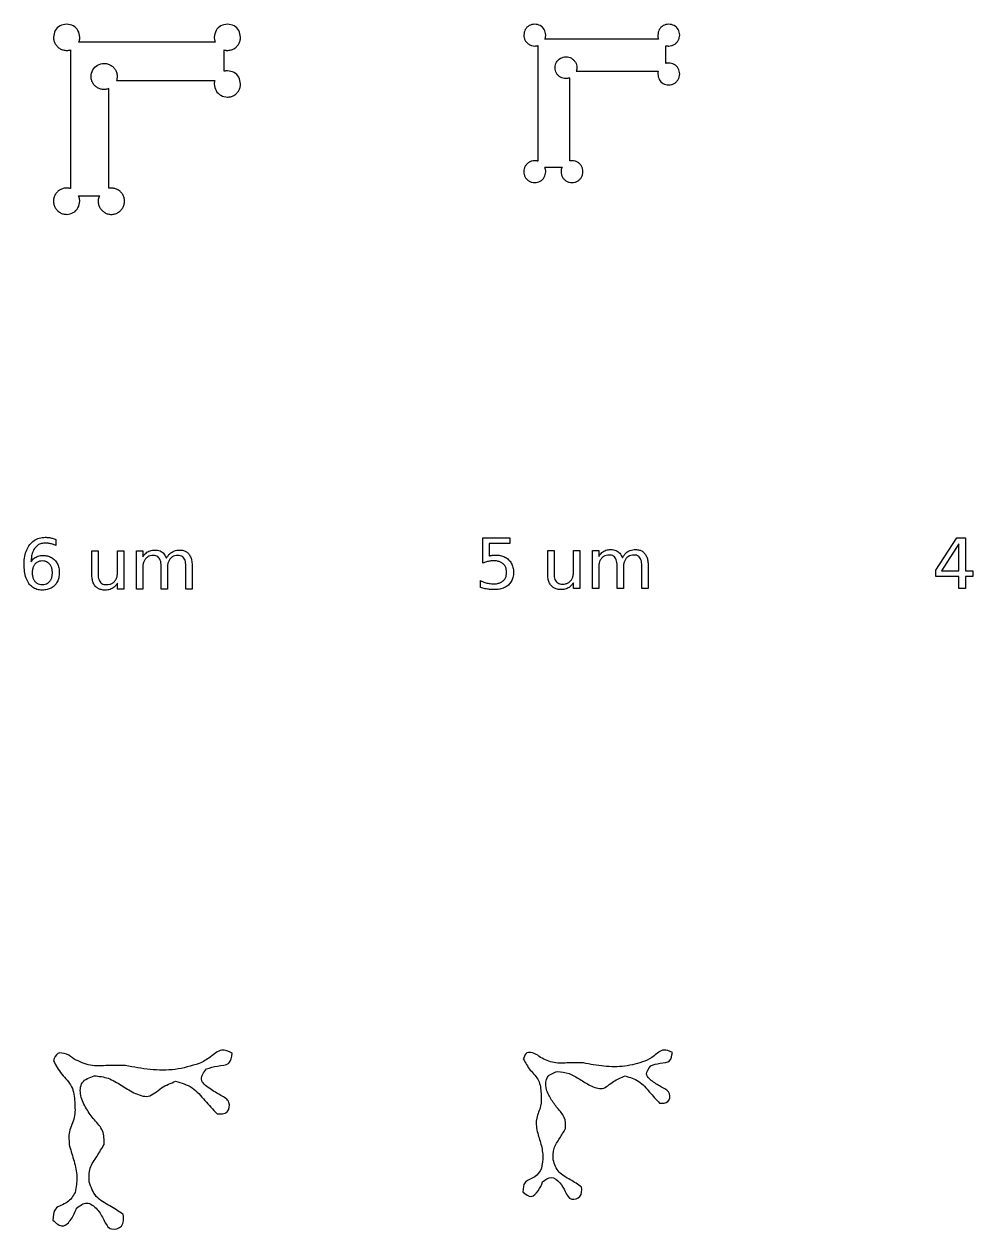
# Model space of a CAD drawing. Extents: x 1 to 50643, y 2 to 54380.
# Drawn here: x 43453 to 44489, y 21745 to 23060 of the extents above; entities that cross this region are included whole.
import ezdxf

# ---------------------------------------------------------------- set-up
doc = ezdxf.new("R2010")
doc.units = 0
doc.layers.add('Layer_1', color=7, linetype='CONTINUOUS')

msp = doc.modelspace()

# ---------------------------------------------------------------- linework, layer by layer
at = {"layer": 'Layer_1', "color": 7}
for points in [[(43499.638771, 23060.238412), (43499.638771, 23060.238979)], [(44010.518819, 23060.238129), (44010.518819, 23060.238979)], [(43661.726954, 23040.69126), (43545.640258, 23040.69126), (43513.019151, 23040.69126)], [(44145.592541, 23043.948835), (44048.853723, 23043.948835), (44021.669183, 23043.948835)], [(43503.707338, 23032.119857), (43503.707338, 22998.758623), (43503.707338, 22880.761405)], [(43671.4359, 23008.804892), (43671.4359, 23032.009306)], [(44013.909339, 23036.806377), (44013.909339, 23009.005302), (44013.909339, 22910.673979)], [(44153.683471, 23017.376579), (44153.683471, 23036.713684)], [(43554.049236, 22998.758056), (43661.275394, 22998.758056)], [(44048.853723, 22910.93505), (44048.853723, 23001.589584)], [(44055.860968, 23009.004452), (44145.216384, 23009.004452)], [(43545.640258, 22881.0752), (43545.640258, 22989.860102)], [(44021.397624, 22904.175553), (44040.300178, 22904.175553)], [(43512.693166, 22872.963293), (43535.376288, 22872.963293)], [(43953.738205, 22499.766634), (43983.240497, 22499.766634), (43983.240497, 22493.441961), (43960.620833, 22493.441961), (43960.620833, 22479.825569)], [(43953.738205, 22471.861345), (43953.738205, 22499.766634)], [(43487.990522, 22498.029368), (43487.990522, 22498.028558)], [(43487.990522, 22498.028558), (43487.990522, 22491.183105)], [(43527.091269, 22460.15557), (43527.091269, 22485.379481), (43533.936694, 22485.379481), (43533.936694, 22460.415825)], [(43555.142668, 22461.755164), (43555.142668, 22485.379481), (43561.988094, 22485.379481), (43561.988094, 22443.711743), (43555.142668, 22443.711743), (43555.142668, 22450.110659)], [(43582.710193, 22467.261277), (43582.710193, 22443.711743), (43575.827565, 22443.711743), (43575.827565, 22485.379481), (43582.710193, 22485.379481), (43582.710193, 22478.906052)], [(44024.685047, 22460.665806), (44024.685047, 22485.889717), (44031.530473, 22485.889717), (44031.530473, 22460.926061)], [(44052.736447, 22462.265401), (44052.736447, 22485.889717), (44059.581872, 22485.889717), (44059.581872, 22444.22198), (44052.736447, 22444.22198), (44052.736447, 22450.620896)], [(44080.303972, 22467.771514), (44080.303972, 22444.22198), (44073.421344, 22444.22198), (44073.421344, 22485.889717), (44080.303972, 22485.889717), (44080.303972, 22479.416288)], [(43608.529342, 22477.380971), (43608.52945, 22477.380701)], [(44106.123121, 22477.891207), (44106.123229, 22477.890937)], [(43527.091323, 22460.15638), (43527.091269, 22460.15557)], [(43609.682697, 22467.261277), (43609.682697, 22443.711743), (43602.800069, 22443.711743), (43602.800069, 22468.637873)], [(43636.6552, 22468.861141), (43636.6552, 22443.711743), (43629.772572, 22443.711743), (43629.772572, 22468.637873)], [(44024.685101, 22460.666616), (44024.685047, 22460.665806)], [(44107.276475, 22467.771514), (44107.276475, 22444.22198), (44100.393847, 22444.22198), (44100.393847, 22469.14811)], [(44134.248979, 22469.371378), (44134.248979, 22444.22198), (44127.366351, 22444.22198), (44127.366351, 22469.14811)], [(43951.394402, 22445.522983), (43951.394402, 22453.075226)]]:
    msp.add_lwpolyline(points, dxfattribs=at)
for points in [[(44471.294205, 22499.766634), (44480.743851, 22499.766634), (44480.743851, 22463.567754), (44488.668172, 22463.567754), (44488.668172, 22457.317593), (44480.743851, 22457.317593), (44480.743851, 22444.22198), (44473.265985, 22444.22198), (44473.265985, 22457.317593), (44448.190911, 22457.317593), (44448.190911, 22464.572056)], [(44473.266093, 22493.218693), (44454.29237, 22463.567754), (44473.266093, 22463.567754)], [(43473.071965, 22474.478754)], [(43485.210705, 21929.166169)], [(43998.028801, 21931.190107)]]:
    msp.add_lwpolyline(points, close=True, dxfattribs=at)
for points, knots in [([(43499.638771, 23060.238979), (43497.123589, 23059.844263), (43492.167824, 23059.066539), (43486.457301, 23053.35658), (43485.679087, 23048.400891), (43485.284123, 23045.885749)], [0, 0, 0, 0, 7.505054, 14.787519, 22.292573, 22.292573, 22.292573, 22.292573]), ([(43513.992001, 23045.885182), (43513.597087, 23048.400164), (43512.81897, 23053.355546), (43507.109135, 23059.065381), (43502.153753, 23059.843498), (43499.638771, 23060.238412)], [0, 0, 0, 0, 7.504585, 14.786618, 22.291203, 22.291203, 22.291203, 22.291203]), ([(43675.107334, 23060.238412), (43672.592351, 23059.843498), (43667.636969, 23059.065381), (43661.927134, 23053.355546), (43661.149017, 23048.400164), (43660.754103, 23045.885182)], [0, 0, 0, 0, 7.504585, 14.786618, 22.291203, 22.291203, 22.291203, 22.291203]), ([(43689.461982, 23045.885182), (43689.067017, 23048.400324), (43688.288803, 23053.356013), (43682.578281, 23059.065972), (43677.622515, 23059.843697), (43675.107334, 23060.238412)], [0, 0, 0, 0, 7.505054, 14.787519, 22.292573, 22.292573, 22.292573, 22.292573]), ([(44010.518819, 23060.238979), (44008.422832, 23059.910044), (44004.293021, 23059.261928), (43999.534254, 23054.503612), (43998.885747, 23050.373863), (43998.556613, 23048.277907)], [0, 0, 0, 0, 6.254223, 12.322955, 18.577178, 18.577178, 18.577178, 18.577178]), ([(44022.479892, 23048.277056), (44022.150798, 23050.372884), (44021.502369, 23054.502388), (44016.744151, 23059.260606), (44012.614647, 23059.909035), (44010.518819, 23060.238129)], [0, 0, 0, 0, 6.253848, 12.322234, 18.576082, 18.576082, 18.576082, 18.576082]), ([(44156.743188, 23060.238129), (44154.64732, 23059.909074), (44150.51774, 23059.260724), (44145.759385, 23054.502481), (44145.110937, 23050.372916), (44144.781832, 23048.277056)], [0, 0, 0, 0, 6.253941, 12.322414, 18.576356, 18.576356, 18.576356, 18.576356]), ([(44168.705112, 23048.277056), (44168.375987, 23050.37298), (44167.7275, 23054.502668), (44162.96887, 23059.26096), (44158.839136, 23059.909154), (44156.743188, 23060.238129)], [0, 0, 0, 0, 6.254129, 12.322774, 18.576904, 18.576904, 18.576904, 18.576904]), ([(43485.284123, 23045.885749), (43485.379799, 23044.629602), (43485.57036, 23042.127703), (43487.076545, 23038.626397), (43489.367926, 23035.618281), (43492.380554, 23033.311703), (43495.879308, 23031.861849), (43498.845538, 23031.469899), (43501.013225, 23031.576769), (43502.377926, 23031.766688), (43503.264032, 23032.002089), (43503.707338, 23032.119857)], [0, 0, 0, 0, 3.757672, 7.484246, 11.241918, 14.99959, 18.726165, 22.483837, 23.858863, 25.232319, 26.607345, 26.607345, 26.607345, 26.607345]), ([(43513.019151, 23040.69126), (43513.212491, 23041.249728), (43513.598807, 23042.36561), (43513.926393, 23044.114548), (43513.970118, 23045.294598), (43513.992001, 23045.885182)], [0, 0, 0, 0, 1.771508, 3.53967, 5.311178, 5.311178, 5.311178, 5.311178]), ([(43660.754103, 23045.885182), (43660.775986, 23045.294598), (43660.819712, 23044.114548), (43661.147297, 23042.36561), (43661.533613, 23041.249728), (43661.726954, 23040.69126)], [0, 0, 0, 0, 1.771508, 3.53967, 5.311178, 5.311178, 5.311178, 5.311178]), ([(43675.107334, 23031.530817), (43676.363554, 23031.626471), (43678.865598, 23031.816986), (43682.365873, 23033.323073), (43685.378091, 23035.614505), (43687.669582, 23038.626678), (43689.175738, 23042.126923), (43689.366303, 23044.628963), (43689.461982, 23045.885182)], [0, 0, 0, 0, 3.757672, 7.484246, 11.241918, 14.99959, 18.726165, 22.483837, 22.483837, 22.483837, 22.483837]), ([(43998.556613, 23048.277907), (43998.636349, 23047.231121), (43998.795162, 23045.146213), (44000.050324, 23042.228474), (44001.959809, 23039.721724), (44004.470326, 23037.799585), (44007.385944, 23036.591376), (44009.8578, 23036.264748), (44011.664213, 23036.353801), (44012.801481, 23036.512067), (44013.539912, 23036.708236), (44013.909339, 23036.806377)], [0, 0, 0, 0, 3.131383, 6.236852, 9.368235, 12.499619, 15.605088, 18.736471, 19.882342, 21.026904, 22.172775, 22.172775, 22.172775, 22.172775]), ([(44021.669183, 23043.948835), (44021.830298, 23044.41422), (44022.152225, 23045.344112), (44022.425213, 23046.801544), (44022.461654, 23047.784909), (44022.479892, 23048.277056)], [0, 0, 0, 0, 1.476241, 2.949693, 4.425934, 4.425934, 4.425934, 4.425934]), ([(44144.781832, 23048.277056), (44144.80007, 23047.784909), (44144.836511, 23046.801544), (44145.109499, 23045.344112), (44145.431426, 23044.41422), (44145.592541, 23043.948835)], [0, 0, 0, 0, 1.476241, 2.949693, 4.425934, 4.425934, 4.425934, 4.425934]), ([(44153.683471, 23036.713684), (44154.018103, 23036.633933), (44154.687056, 23036.474503), (44155.712164, 23036.346029), (44157.442425, 23036.268775), (44159.876046, 23036.590667), (44162.791552, 23037.798814), (44165.302016, 23039.720983), (44167.211444, 23042.227707), (44168.466569, 23045.145411), (44168.625378, 23047.230287), (44168.705112, 23048.277056)], [0, 0, 0, 0, 1.031394, 2.061832, 3.093226, 6.224562, 9.329985, 12.461321, 15.592657, 18.698079, 21.829416, 21.829416, 21.829416, 21.829416]), ([(43671.4359, 23032.009306), (43671.837442, 23031.913986), (43672.640153, 23031.723436), (43673.870038, 23031.563149), (43674.694774, 23031.541598), (43675.107334, 23031.530817)], [0, 0, 0, 0, 1.237607, 2.474067, 3.711674, 3.711674, 3.711674, 3.711674]), ([(43526.228885, 23003.154025), (43526.621143, 23005.667108), (43527.394025, 23010.618735), (43533.063028, 23016.073174), (43539.243569, 23017.746057), (43544.217582, 23017.082957), (43547.69614, 23015.643878), (43550.684063, 23013.352702), (43552.975398, 23010.364465), (43554.41558, 23006.888042), (43554.810724, 23003.900626), (43554.69025, 23001.66514), (43554.465774, 23000.188906), (43554.188145, 22999.235222), (43554.049236, 22998.758056)], [0, 0, 0, 0, 7.454343, 14.687589, 22.141887, 25.874381, 29.575987, 33.308491, 37.041002, 40.742627, 44.475147, 45.964745, 47.452321, 48.941918, 48.941918, 48.941918, 48.941918]), ([(44032.677248, 23012.667665), (44033.004135, 23014.761902), (44033.648215, 23018.888262), (44038.372402, 23023.433638), (44043.522869, 23024.827667), (44047.667908, 23024.275147), (44050.566748, 23023.075931), (44053.056723, 23021.166622), (44054.96621, 23018.676414), (44056.166368, 23015.779375), (44056.495726, 23013.289848), (44056.395231, 23011.426953), (44056.208123, 23010.19679), (44055.976739, 23009.402077), (44055.860968, 23009.004452)], [0, 0, 0, 0, 6.211964, 12.23968, 18.451606, 21.562047, 24.646748, 27.757197, 30.867652, 33.952368, 37.062831, 38.304138, 39.543761, 40.785068, 40.785068, 40.785068, 40.785068]), ([(44048.853723, 23001.589584), (44048.391782, 23001.429052), (44047.468773, 23001.108289), (44046.021896, 23000.847645), (44044.01025, 23000.71939), (44041.445916, 23001.059145), (44038.549994, 23002.259343), (44036.05665, 23004.168837), (44034.160298, 23006.658868), (44032.913895, 23009.557063), (44032.756349, 23011.627929), (44032.677248, 23012.667665)], [0, 0, 0, 0, 1.465291, 2.927816, 4.393105, 7.503358, 10.587874, 13.698134, 16.8084, 19.892932, 23.003206, 23.003206, 23.003206, 23.003206]), ([(44144.781832, 23005.813207), (44145.110952, 23003.704717), (44145.759431, 22999.550272), (44150.515897, 22994.974112), (44155.701407, 22993.570663), (44159.874427, 22994.127376), (44162.792658, 22995.33479), (44165.299188, 22997.257274), (44167.221603, 22999.763476), (44168.428965, 23002.68294), (44168.98605, 23006.849778), (44167.579735, 23012.081845), (44163.015244, 23016.649019), (44158.481249, 23017.868316), (44155.712326, 23017.743747), (44154.68704, 23017.615595), (44154.018098, 23017.456276), (44153.683471, 23017.376579)], [0, 0, 0, 0, 6.254223, 12.322955, 18.577178, 21.708514, 24.813936, 27.945272, 31.076609, 34.182031, 37.313367, 43.56759, 49.636322, 55.890545, 56.921914, 57.952328, 58.983697, 58.983697, 58.983697, 58.983697]), ([(43540.485171, 22988.894905), (43539.237442, 22988.99006), (43536.752309, 22989.179582), (43533.275832, 22990.675902), (43530.284195, 22992.952204), (43528.008485, 22995.944299), (43526.512844, 22999.421086), (43526.3238, 23001.90627), (43526.228885, 23003.154025)], [0, 0, 0, 0, 3.732306, 7.433728, 11.166042, 14.898364, 18.599805, 22.332136, 22.332136, 22.332136, 22.332136]), ([(43661.275394, 22998.758056), (43661.171575, 22998.339851), (43660.96404, 22997.503863), (43660.789336, 22996.220515), (43660.765851, 22995.359472), (43660.754103, 22994.928733)], [0, 0, 0, 0, 1.292135, 2.582967, 3.875103, 3.875103, 3.875103, 3.875103]), ([(43675.107334, 23009.281963), (43674.694791, 23009.271338), (43673.870087, 23009.250097), (43672.640203, 23009.090284), (43671.837458, 23008.900052), (43671.4359, 23008.804892)], [0, 0, 0, 0, 1.237545, 2.473945, 3.71149, 3.71149, 3.71149, 3.71149]), ([(43689.461982, 22994.928733), (43689.067017, 22997.443875), (43688.288803, 23002.399564), (43682.578281, 23008.109523), (43677.622515, 23008.887248), (43675.107334, 23009.281963)], [0, 0, 0, 0, 7.505054, 14.787519, 22.292573, 22.292573, 22.292573, 22.292573]), ([(44145.216384, 23009.004452), (44145.129848, 23008.655934), (44144.956864, 23007.959249), (44144.81123, 23006.889745), (44144.791635, 23006.172174), (44144.781832, 23005.813207)], [0, 0, 0, 0, 1.076833, 2.15258, 3.229413, 3.229413, 3.229413, 3.229413]), ([(43545.640258, 22989.860102), (43545.085943, 22989.668314), (43543.978358, 22989.285099), (43542.242524, 22988.960095), (43541.071324, 22988.916649), (43540.485171, 22988.894905)], [0, 0, 0, 0, 1.758225, 3.513132, 5.271355, 5.271355, 5.271355, 5.271355]), ([(43660.754103, 22994.928733), (43661.148858, 22992.413591), (43661.926662, 22987.457902), (43667.636596, 22981.747517), (43672.592223, 22980.969323), (43675.107334, 22980.574368)], [0, 0, 0, 0, 7.50496, 14.787338, 22.292299, 22.292299, 22.292299, 22.292299]), ([(43675.107334, 22980.574368), (43676.363554, 22980.670022), (43678.865598, 22980.860537), (43682.365873, 22982.366625), (43685.378091, 22984.658056), (43687.669582, 22987.670229), (43689.175738, 22991.170474), (43689.366303, 22993.672514), (43689.461982, 22994.928733)], [0, 0, 0, 0, 3.757672, 7.484246, 11.241918, 14.99959, 18.726165, 22.483837, 22.483837, 22.483837, 22.483837]), ([(44013.909339, 22910.673979), (44013.539916, 22910.772153), (44012.801491, 22910.968387), (44011.664227, 22911.126743), (44009.857775, 22911.215971), (44007.386097, 22910.889228), (44004.469543, 22909.681023), (44001.962373, 22907.758826), (44000.040355, 22905.25202), (43998.831762, 22902.334219), (43998.418483, 22899.202462), (43998.831696, 22896.070682), (44000.04022, 22893.152793), (44001.962358, 22890.645971), (44004.469078, 22888.72351), (44007.387427, 22887.516024), (44011.560594, 22886.959379), (44016.746176, 22888.362997), (44021.50256, 22892.939403), (44022.150862, 22897.093941), (44022.479892, 22899.202478)], [0, 0, 0, 0, 1.145885, 2.290461, 3.436345, 6.567771, 9.673281, 12.804707, 15.936133, 19.041643, 22.173069, 25.304547, 28.410108, 31.541585, 34.673063, 37.778624, 40.910102, 47.164419, 53.233237, 59.487553, 59.487553, 59.487553, 59.487553]), ([(44040.300178, 22904.175553), (44040.084439, 22903.647055), (44039.653507, 22902.591395), (44039.301269, 22900.91073), (44039.140186, 22898.729705), (44039.492243, 22896.069845), (44040.700288, 22893.153035), (44042.62252, 22890.645847), (44045.129342, 22888.723761), (44048.04719, 22887.515145), (44051.178982, 22887.101837), (44054.310778, 22887.51515), (44057.228616, 22888.723745), (44059.735473, 22890.645909), (44061.657575, 22893.152806), (44062.866108, 22896.070691), (44063.27932, 22899.202412), (44062.866035, 22902.33441), (44061.657465, 22905.25131), (44059.735359, 22907.761503), (44057.228523, 22909.671067), (44054.310725, 22910.92617), (44052.225785, 22911.084941), (44051.178983, 22911.164657)], [0, 0, 0, 0, 1.709625, 3.414928, 5.124553, 8.256031, 11.361592, 14.493069, 17.624547, 20.730108, 23.861586, 26.993063, 30.098624, 33.230102, 36.36158, 39.467141, 42.598619, 45.730044, 48.835555, 51.96698, 55.098406, 58.203917, 61.335342, 61.335342, 61.335342, 61.335342]), ([(44051.178983, 22911.164657), (44050.918943, 22911.159413), (44050.399002, 22911.148928), (44049.621716, 22911.072175), (44049.109766, 22910.980767), (44048.853723, 22910.93505)], [0, 0, 0, 0, 0.7801, 1.559785, 2.339885, 2.339885, 2.339885, 2.339885]), ([(44022.479892, 22899.202478), (44022.455515, 22899.772436), (44022.406823, 22900.910912), (44022.041135, 22902.591263), (44021.612309, 22903.647011), (44021.397624, 22904.175553)], [0, 0, 0, 0, 1.709542, 3.414764, 5.124307, 5.124307, 5.124307, 5.124307]), ([(43503.707338, 22880.761405), (43503.264036, 22880.879205), (43502.377937, 22881.11467), (43501.013239, 22881.304679), (43498.845524, 22881.411724), (43495.879542, 22881.019668), (43492.379706, 22879.56985), (43489.371116, 22877.263261), (43487.064688, 22874.255153), (43485.614356, 22870.753825), (43485.118352, 22866.99583), (43485.61423, 22863.237414), (43487.064468, 22859.737057), (43489.370992, 22856.724748), (43492.37922, 22854.43321), (43495.880623, 22852.927048), (43498.382589, 22852.736523), (43499.638771, 22852.640865)], [0, 0, 0, 0, 1.37504, 2.74851, 4.123549, 7.881221, 11.607796, 15.365468, 19.12314, 22.849714, 26.607386, 30.365153, 34.091819, 37.849586, 41.607352, 45.334019, 49.091785, 49.091785, 49.091785, 49.091785]), ([(43535.376288, 22872.963293), (43535.117422, 22872.329114), (43534.600343, 22871.062357), (43534.177694, 22869.045626), (43533.98442, 22866.428461), (43534.406874, 22863.236691), (43535.856497, 22859.736564), (43538.163123, 22856.727969), (43541.171244, 22854.42147), (43544.672592, 22852.971113), (43548.430697, 22852.47507), (43552.188832, 22852.971052), (43555.690235, 22854.421351), (43558.698463, 22856.727938), (43561.004987, 22859.736206), (43562.455224, 22863.237659), (43562.951105, 22866.995707), (43562.455092, 22870.754071), (43561.004789, 22874.254296), (43558.698254, 22877.266474), (43555.690065, 22879.557904), (43552.188737, 22881.063992), (43549.686833, 22881.254507), (43548.430684, 22881.350161)], [0, 0, 0, 0, 2.051477, 4.09777, 6.149247, 9.906966, 13.633586, 17.391306, 21.149025, 24.875645, 28.633365, 32.391131, 36.117797, 39.875564, 43.63333, 47.359997, 51.117763, 54.875435, 58.60201, 62.359682, 66.117354, 69.843928, 73.6016, 73.6016, 73.6016, 73.6016]), ([(43548.430684, 22881.350161), (43548.118629, 22881.343933), (43547.494684, 22881.33148), (43546.561903, 22881.239566), (43545.947527, 22881.129998), (43545.640258, 22881.0752)], [0, 0, 0, 0, 0.936139, 1.871781, 2.807919, 2.807919, 2.807919, 2.807919]), ([(43499.638771, 22852.640865), (43502.153945, 22853.035839), (43507.109695, 22853.814073), (43512.819679, 22859.524733), (43513.597325, 22864.480575), (43513.992001, 22866.995796)], [0, 0, 0, 0, 7.505148, 14.787699, 22.292847, 22.292847, 22.292847, 22.292847]), ([(43513.992001, 22866.995796), (43513.96273, 22867.679726), (43513.904261, 22869.045857), (43513.465398, 22871.062213), (43512.950794, 22872.329066), (43512.693166, 22872.963293)], [0, 0, 0, 0, 2.051395, 4.097606, 6.149, 6.149, 6.149, 6.149]), ([(43459.492721, 22492.412295), (43460.95071, 22493.980678), (43463.822149, 22497.069532), (43469.792474, 22499.746456), (43474.702264, 22500.337828), (43478.166942, 22500.218665), (43480.069658, 22500.038014), (43481.329613, 22499.815277), (43481.963575, 22499.703205)], [0, 0, 0, 0, 6.369285, 12.544004, 19.14553, 21.035658, 22.942156, 24.872923, 24.872923, 24.872923, 24.872923]), ([(43481.963575, 22499.703205), (43482.618327, 22499.56537), (43483.9533, 22499.284338), (43485.964717, 22498.721748), (43487.306479, 22498.26316), (43487.990522, 22498.029368)], [0, 0, 0, 0, 2.006946, 4.091967, 6.260437, 6.260437, 6.260437, 6.260437]), ([(43458.33942, 22450.00024), (43457.300283, 22451.852911), (43455.057544, 22455.851478), (43453.571124, 22463.235129), (43453.047689, 22471.287828), (43453.638279, 22479.33715), (43455.598266, 22486.617765), (43458.227908, 22490.530389), (43459.492721, 22492.412295)], [0, 0, 0, 0, 6.339032, 13.681351, 22.314596, 30.528827, 37.82682, 44.59001, 44.59001, 44.59001, 44.59001]), ([(43465.184846, 22488.914246), (43464.375984, 22487.63858), (43462.621215, 22484.871113), (43461.245175, 22479.630095), (43460.904923, 22475.807617), (43460.720453, 22473.735246)], [0, 0, 0, 0, 4.509869, 9.783839, 16.028958, 16.028958, 16.028958, 16.028958]), ([(43482.261194, 22493.229506), (43481.627958, 22493.371267), (43480.372476, 22493.652328), (43478.466896, 22493.881825), (43475.664796, 22494.003855), (43472.107788, 22493.624155), (43468.034817, 22491.949562), (43466.131942, 22489.922936), (43465.184846, 22488.914246)], [0, 0, 0, 0, 1.945737, 3.857705, 5.748447, 10.354256, 14.501906, 18.611879, 18.611879, 18.611879, 18.611879]), ([(43487.990522, 22491.183105), (43487.36301, 22491.465715), (43486.119008, 22492.025972), (43484.204037, 22492.712079), (43482.905919, 22493.0578), (43482.261194, 22493.229506)], [0, 0, 0, 0, 2.064195, 4.092137, 6.093177, 6.093177, 6.093177, 6.093177]), ([(43582.710193, 22478.906052), (43583.239749, 22479.7032), (43584.260333, 22481.239499), (43586.166519, 22483.154208), (43588.286417, 22484.635757), (43590.664696, 22485.663447), (43593.297857, 22486.262104), (43596.108308, 22486.454682), (43598.920443, 22486.228739), (43601.574157, 22485.485008), (43603.068689, 22484.541965), (43603.804506, 22484.077668)], [0, 0, 0, 0, 2.865467, 5.522456, 8.050769, 10.581136, 13.243204, 16.115017, 18.999335, 21.678935, 24.27766, 24.27766, 24.27766, 24.27766]), ([(43608.52945, 22477.380701), (43609.106804, 22478.337621), (43610.211283, 22480.168208), (43612.288953, 22482.476757), (43614.599918, 22484.263668), (43617.187869, 22485.508552), (43620.043667, 22486.236867), (43623.392075, 22486.490338), (43627.005557, 22486.097578), (43630.600111, 22484.554451), (43632.27915, 22482.725099), (43633.120894, 22481.807999)], [0, 0, 0, 0, 3.346831, 6.402488, 9.257338, 12.058267, 14.954848, 18.048226, 22.090022, 25.769364, 29.468256, 29.468256, 29.468256, 29.468256]), ([(44080.303972, 22479.416288), (44080.833528, 22480.213436), (44081.854112, 22481.749735), (44083.760298, 22483.664445), (44085.880196, 22485.145993), (44088.258475, 22486.173683), (44090.891636, 22486.77234), (44093.702087, 22486.964919), (44096.514222, 22486.738975), (44099.167936, 22485.995244), (44100.662468, 22485.052201), (44101.398284, 22484.587904)], [0, 0, 0, 0, 2.865467, 5.522456, 8.050769, 10.581136, 13.243204, 16.115017, 18.999335, 21.678935, 24.27766, 24.27766, 24.27766, 24.27766]), ([(44106.123229, 22477.890937), (44106.700583, 22478.847857), (44107.805062, 22480.678445), (44109.882732, 22482.986993), (44112.193697, 22484.773904), (44114.781648, 22486.018789), (44117.637446, 22486.747103), (44120.985853, 22487.000574), (44124.599336, 22486.607814), (44128.19389, 22485.064688), (44129.872929, 22483.235335), (44130.714672, 22482.318236)], [0, 0, 0, 0, 3.346831, 6.402488, 9.257338, 12.058267, 14.954848, 18.048226, 22.090022, 25.769364, 29.468256, 29.468256, 29.468256, 29.468256]), ([(43486.725614, 22475.33592), (43487.70916, 22474.122509), (43489.72437, 22471.636323), (43491.287578, 22466.791463), (43491.763513, 22461.567271), (43491.285731, 22456.318858), (43489.579368, 22451.557313), (43486.704282, 22447.656935), (43482.885457, 22444.707285), (43478.20192, 22442.958781), (43472.833997, 22442.431726), (43467.239012, 22443.096354), (43461.930161, 22445.628252), (43459.548027, 22448.528673), (43458.33942, 22450.00024)], [0, 0, 0, 0, 4.651626, 9.530817, 14.976987, 20.334942, 25.211901, 29.957654, 34.677825, 39.486605, 44.751324, 50.727116, 56.217605, 61.872219, 61.872219, 61.872219, 61.872219]), ([(43460.720453, 22473.735246), (43461.227943, 22474.416157), (43462.227638, 22475.757472), (43464.09336, 22477.442705), (43465.516087, 22478.270138), (43466.226539, 22478.683324)], [0, 0, 0, 0, 2.544197, 5.011775, 7.473038, 7.473038, 7.473038, 7.473038]), ([(43473.071965, 22474.478754), (43472.014994, 22474.411704), (43469.984105, 22474.282873), (43467.134006, 22473.088994), (43465.736699, 22471.710347), (43465.036037, 22471.019041)], [0, 0, 0, 0, 3.165049, 6.081397, 9.014571, 9.014571, 9.014571, 9.014571]), ([(43466.226539, 22478.683324), (43466.976976, 22479.03459), (43468.483727, 22479.739873), (43470.959947, 22480.309886), (43474.395574, 22480.541348), (43478.575143, 22480.099788), (43483.235015, 22478.44363), (43485.572568, 22476.362487), (43486.725614, 22475.33592)], [0, 0, 0, 0, 2.480166, 4.979758, 7.566505, 12.785138, 17.503993, 22.097521, 22.097521, 22.097521, 22.097521]), ([(43481.070691, 22471.019041), (43480.377271, 22471.710483), (43478.993433, 22473.090372), (43476.153281, 22474.283752), (43474.127566, 22474.41195), (43473.071965, 22474.478754)], [0, 0, 0, 0, 2.917593, 5.822555, 8.983501, 8.983501, 8.983501, 8.983501]), ([(43585.798071, 22476.859922), (43585.175413, 22476.008684), (43583.887586, 22474.248093), (43582.883158, 22470.899705), (43582.770047, 22468.520338), (43582.710193, 22467.261277)], [0, 0, 0, 0, 3.146235, 6.507269, 10.284576, 10.284576, 10.284576, 10.284576]), ([(43600.679426, 22477.529456), (43600.158512, 22478.113454), (43599.101851, 22479.298079), (43596.740051, 22480.258758), (43593.942859, 22480.537254), (43590.930659, 22480.198286), (43587.976078, 22479.005355), (43586.5252, 22477.576176), (43585.798071, 22476.859922)], [0, 0, 0, 0, 2.321249, 4.708593, 7.42296, 10.704416, 13.726629, 16.762952, 16.762952, 16.762952, 16.762952]), ([(43602.800069, 22468.637873), (43602.759069, 22469.860723), (43602.684066, 22472.097692), (43602.06075, 22475.174132), (43601.111758, 22476.792278), (43600.679426, 22477.529456)], [0, 0, 0, 0, 3.674136, 6.721127, 9.270793, 9.270793, 9.270793, 9.270793]), ([(43603.804506, 22484.077668), (43604.481691, 22483.515927), (43605.862177, 22482.370782), (43607.457688, 22480.056873), (43608.163024, 22478.295661), (43608.529342, 22477.380971)], [0, 0, 0, 0, 2.630463, 5.362369, 8.314268, 8.314268, 8.314268, 8.314268]), ([(43629.772572, 22468.637873), (43629.736339, 22469.85862), (43629.669922, 22472.096317), (43628.98849, 22475.133084), (43627.816728, 22477.541038), (43626.057836, 22479.272754), (43623.761039, 22480.264649), (43620.96093, 22480.533284), (43617.937274, 22480.209378), (43614.994204, 22479.003393), (43612.628459, 22476.963924), (43610.892427, 22474.249971), (43609.845181, 22470.925781), (43609.738957, 22468.530115), (43609.682697, 22467.261277)], [0, 0, 0, 0, 3.657612, 6.704603, 9.268965, 11.584273, 13.948965, 16.622292, 19.944293, 22.984484, 26.013613, 29.163319, 32.536177, 36.334097, 36.334097, 36.334097, 36.334097]), ([(43633.120894, 22481.807999), (43633.837552, 22480.6852), (43635.360822, 22478.298671), (43636.45993, 22473.80857), (43636.586969, 22470.589865), (43636.6552, 22468.861141)], [0, 0, 0, 0, 3.974643, 8.448175, 13.638508, 13.638508, 13.638508, 13.638508]), ([(43951.394402, 22453.075226), (43952.140492, 22452.691197), (43953.621399, 22451.928943), (43955.941225, 22451.029023), (43958.311381, 22450.322364), (43960.754345, 22449.824512), (43963.280918, 22449.530994), (43966.331916, 22449.406216), (43969.744078, 22449.667449), (43973.26524, 22450.793708), (43976.142429, 22452.708214), (43978.304108, 22455.296138), (43979.58489, 22458.507358), (43979.939507, 22462.040466), (43979.584888, 22465.573528), (43978.304088, 22468.784705), (43976.14243, 22471.372385), (43973.265203, 22473.287669), (43969.744234, 22474.410706), (43966.532046, 22474.66782), (43963.852617, 22474.563155), (43961.836293, 22474.347057), (43960.507509, 22474.079857), (43959.839556, 22473.945542)], [0, 0, 0, 0, 2.515932, 4.993842, 7.451539, 9.928283, 12.463268, 15.073526, 19.084373, 22.664773, 26.040019, 29.316739, 32.626046, 36.25072, 39.875245, 43.184468, 46.461165, 49.836412, 53.416811, 57.427659, 59.438018, 61.459358, 63.502485, 63.502485, 63.502485, 63.502485]), ([(43959.839556, 22473.945542), (43959.169982, 22473.778655), (43957.805059, 22473.438458), (43955.766738, 22472.736519), (43954.423524, 22472.157013), (43953.738205, 22471.861345)], [0, 0, 0, 0, 2.069507, 4.218676, 6.457431, 6.457431, 6.457431, 6.457431]), ([(43960.620833, 22479.825569), (43960.983343, 22479.942769), (43961.702676, 22480.175332), (43962.796163, 22480.449439), (43963.530092, 22480.579147), (43963.894723, 22480.643589)], [0, 0, 0, 0, 1.142777, 2.267623, 3.378248, 3.378248, 3.378248, 3.378248]), ([(43963.894723, 22480.643589), (43964.257854, 22480.703075), (43964.981525, 22480.821623), (43966.075494, 22480.918936), (43968.736771, 22480.987884), (43972.783114, 22480.624893), (43977.882185, 22478.934145), (43982.040659, 22476.038521), (43985.155692, 22472.144452), (43986.997415, 22467.333325), (43987.513284, 22461.992646), (43986.980947, 22456.654365), (43985.152208, 22451.70711), (43982.875591, 22449.284946), (43981.752348, 22448.089892)], [0, 0, 0, 0, 1.103656, 2.199433, 3.29127, 9.089658, 14.286084, 19.22862, 24.080149, 29.024392, 34.460739, 40.030452, 45.039162, 49.917021, 49.917021, 49.917021, 49.917021]), ([(44083.39185, 22477.370158), (44082.769191, 22476.51892), (44081.481364, 22474.758329), (44080.476936, 22471.409941), (44080.363826, 22469.030574), (44080.303972, 22467.771514)], [0, 0, 0, 0, 3.146235, 6.507269, 10.284576, 10.284576, 10.284576, 10.284576]), ([(44098.273204, 22478.039693), (44097.75229, 22478.62369), (44096.69563, 22479.808315), (44094.333829, 22480.768994), (44091.536637, 22481.04749), (44088.524437, 22480.708522), (44085.569856, 22479.515592), (44084.118978, 22478.086412), (44083.39185, 22477.370158)], [0, 0, 0, 0, 2.321249, 4.708593, 7.42296, 10.704416, 13.726629, 16.762952, 16.762952, 16.762952, 16.762952]), ([(44100.393847, 22469.14811), (44100.352847, 22470.370959), (44100.277845, 22472.607929), (44099.654529, 22475.684369), (44098.705536, 22477.302515), (44098.273204, 22478.039693)], [0, 0, 0, 0, 3.674136, 6.721127, 9.270793, 9.270793, 9.270793, 9.270793]), ([(44101.398284, 22484.587904), (44102.07547, 22484.026163), (44103.455956, 22482.881018), (44105.051467, 22480.567109), (44105.756803, 22478.805897), (44106.123121, 22477.891207)], [0, 0, 0, 0, 2.630463, 5.362369, 8.314268, 8.314268, 8.314268, 8.314268]), ([(44127.366351, 22469.14811), (44127.330118, 22470.368857), (44127.2637, 22472.606553), (44126.582269, 22475.64332), (44125.410507, 22478.051275), (44123.651615, 22479.782991), (44121.354818, 22480.774885), (44118.554709, 22481.043521), (44115.531053, 22480.719614), (44112.587983, 22479.513629), (44110.222237, 22477.474161), (44108.486206, 22474.760208), (44107.438959, 22471.436017), (44107.332736, 22469.040351), (44107.276475, 22467.771514)], [0, 0, 0, 0, 3.657612, 6.704603, 9.268965, 11.584273, 13.948965, 16.622292, 19.944293, 22.984484, 26.013613, 29.163319, 32.536177, 36.334097, 36.334097, 36.334097, 36.334097]), ([(44130.714672, 22482.318236), (44131.431331, 22481.195437), (44132.954601, 22478.808908), (44134.053708, 22474.318806), (44134.180748, 22471.100101), (44134.248979, 22469.371378)], [0, 0, 0, 0, 3.974643, 8.448175, 13.638508, 13.638508, 13.638508, 13.638508]), ([(43465.036037, 22471.019041), (43464.440974, 22470.181084), (43463.202816, 22468.437533), (43462.284274, 22465.132825), (43461.997437, 22461.537708), (43462.284981, 22457.942102), (43463.206625, 22454.640249), (43464.441266, 22452.888952), (43465.036037, 22452.045291)], [0, 0, 0, 0, 3.063309, 6.37388, 10.120854, 13.851452, 17.162023, 20.239254, 20.239254, 20.239254, 20.239254]), ([(43481.070691, 22452.045291), (43481.672831, 22452.888372), (43482.921177, 22454.636234), (43483.856604, 22457.940487), (43484.147684, 22461.537708), (43483.857331, 22465.134439), (43482.925005, 22468.44159), (43481.673127, 22470.18167), (43481.070691, 22471.019041)], [0, 0, 0, 0, 3.088247, 6.402509, 10.133471, 13.880807, 17.195069, 20.269445, 20.269445, 20.269445, 20.269445]), ([(43549.338936, 22444.455791), (43548.582711, 22444.088399), (43547.040624, 22443.339217), (43544.44294, 22442.758929), (43541.168084, 22442.537224), (43537.432172, 22442.898707), (43533.601789, 22444.401804), (43530.595603, 22447.019984), (43528.50485, 22450.622791), (43527.277515, 22455.114381), (43527.156514, 22458.391042), (43527.091323, 22460.15638)], [0, 0, 0, 0, 2.515219, 5.129008, 7.918347, 12.348616, 16.275096, 20.064312, 24.07324, 28.599235, 33.885937, 33.885937, 33.885937, 33.885937]), ([(43533.936694, 22460.415825), (43533.981052, 22459.208634), (43534.062869, 22456.982023), (43534.761833, 22453.897881), (43535.774337, 22452.275679), (43536.243349, 22451.524242)], [0, 0, 0, 0, 3.625967, 6.687936, 9.3303, 9.3303, 9.3303, 9.3303]), ([(43551.905981, 22452.119534), (43552.55808, 22452.969742), (43553.90162, 22454.721452), (43554.961805, 22458.092483), (43555.080125, 22460.488592), (43555.142668, 22461.755164)], [0, 0, 0, 0, 3.19546, 6.5837, 10.383001, 10.383001, 10.383001, 10.383001]), ([(44046.932714, 22444.966027), (44046.176489, 22444.598635), (44044.634403, 22443.849454), (44042.036719, 22443.269165), (44038.761862, 22443.04746), (44035.02595, 22443.408943), (44031.195568, 22444.912041), (44028.189382, 22447.53022), (44026.098629, 22451.133028), (44024.871294, 22455.624618), (44024.750292, 22458.901278), (44024.685101, 22460.666616)], [0, 0, 0, 0, 2.515219, 5.129008, 7.918347, 12.348616, 16.275096, 20.064312, 24.07324, 28.599235, 33.885937, 33.885937, 33.885937, 33.885937]), ([(44031.530473, 22460.926061), (44031.574831, 22459.71887), (44031.656648, 22457.49226), (44032.355612, 22454.408118), (44033.368116, 22452.785915), (44033.837128, 22452.034478)], [0, 0, 0, 0, 3.625967, 6.687936, 9.3303, 9.3303, 9.3303, 9.3303]), ([(44049.499759, 22452.62977), (44050.151859, 22453.479979), (44051.495398, 22455.231688), (44052.555584, 22458.602719), (44052.673903, 22460.998828), (44052.736447, 22462.265401)], [0, 0, 0, 0, 3.19546, 6.5837, 10.383001, 10.383001, 10.383001, 10.383001]), ([(43465.036037, 22452.045291), (43465.736695, 22451.351628), (43467.133977, 22449.968296), (43469.984088, 22448.809599), (43473.070596, 22448.468774), (43476.153297, 22448.808565), (43478.993462, 22449.966975), (43480.377276, 22451.351513), (43481.070691, 22452.045291)], [0, 0, 0, 0, 2.933272, 5.849656, 9.014708, 12.175658, 15.080655, 17.998347, 17.998347, 17.998347, 17.998347]), ([(43536.243349, 22451.524242), (43536.806736, 22450.932494), (43537.952144, 22449.729425), (43540.433204, 22448.762026), (43543.36967, 22448.478753), (43546.520142, 22448.814009), (43549.61374, 22449.97673), (43551.145799, 22451.408911), (43551.905981, 22452.119534)], [0, 0, 0, 0, 2.42579, 4.931814, 7.769833, 11.227324, 14.3707, 17.46644, 17.46644, 17.46644, 17.46644]), ([(43555.142668, 22450.110659), (43554.581132, 22449.32147), (43553.497226, 22447.798135), (43551.546578, 22445.863012), (43550.062359, 22444.916923), (43549.338936, 22444.455791)], [0, 0, 0, 0, 2.903556, 5.604602, 8.172962, 8.172962, 8.172962, 8.172962]), ([(43981.752348, 22448.089892), (43980.388026, 22447.087228), (43977.536271, 22444.991423), (43972.036695, 22443.452666), (43967.328222, 22443.079805), (43963.652839, 22443.188582), (43961.267412, 22443.382148), (43959.675863, 22443.618912), (43958.872267, 22443.738457)], [0, 0, 0, 0, 5.043738, 10.542604, 16.829258, 19.178134, 21.56744, 24.00418, 24.00418, 24.00418, 24.00418]), ([(44033.837128, 22452.034478), (44034.400515, 22451.44273), (44035.545922, 22450.239662), (44038.026983, 22449.272262), (44040.963448, 22448.988989), (44044.113921, 22449.324246), (44047.207518, 22450.486966), (44048.739578, 22451.919147), (44049.499759, 22452.62977)], [0, 0, 0, 0, 2.42579, 4.931814, 7.769833, 11.227324, 14.3707, 17.46644, 17.46644, 17.46644, 17.46644]), ([(44052.736447, 22450.620896), (44052.174911, 22449.831707), (44051.091005, 22448.308371), (44049.140356, 22446.373248), (44047.656137, 22445.42716), (44046.932714, 22444.966027)], [0, 0, 0, 0, 2.903556, 5.604602, 8.172962, 8.172962, 8.172962, 8.172962]), ([(43958.872267, 22443.738457), (43958.059158, 22443.884909), (43956.405255, 22444.1828), (43953.910098, 22444.782008), (43952.242517, 22445.273178), (43951.394402, 22445.522983)], [0, 0, 0, 0, 2.478238, 5.040855, 7.69306, 7.69306, 7.69306, 7.69306]), ([(43507.926993, 21930.956248), (43505.388685, 21932.881146), (43500.370492, 21936.686637), (43488.897587, 21939.007509), (43486.418678, 21932.390593), (43485.210705, 21929.166169)], [0, 0, 0, 0, 9.821045, 19.416051, 28.535707, 28.535707, 28.535707, 28.535707]), ([(43680.371555, 21937.393163), (43676.46112, 21939.230295), (43667.740118, 21943.327442), (43656.687757, 21932.452673), (43648.431651, 21928.131422), (43644.403014, 21926.02283)], [0, 0, 0, 0, 11.88855, 26.513686, 40.450956, 40.450956, 40.450956, 40.450956]), ([(43652.116936, 21920.172404), (43656.015987, 21921.431999), (43663.837102, 21923.958622), (43678.541999, 21924.046664), (43679.784207, 21933.108493), (43680.371555, 21937.393163)], [0, 0, 0, 0, 12.675913, 25.426644, 36.862869, 36.862869, 36.862869, 36.862869]), ([(44016.958852, 21932.681697), (44014.843592, 21934.285746), (44010.661784, 21937.456905), (44001.101155, 21939.391158), (43999.03543, 21933.877108), (43998.028801, 21931.190107)], [0, 0, 0, 0, 8.184182, 16.179896, 23.779512, 23.779512, 23.779512, 23.779512]), ([(44160.663221, 21938.045698), (44157.404509, 21939.576729), (44150.137009, 21942.991197), (44140.926612, 21933.928781), (44134.046575, 21930.327574), (44130.689389, 21928.570327)], [0, 0, 0, 0, 9.90723, 22.094869, 33.709379, 33.709379, 33.709379, 33.709379]), ([(44137.117516, 21923.695302), (44140.366743, 21924.744819), (44146.884366, 21926.850045), (44159.138755, 21926.922916), (44160.173802, 21934.474813), (44160.663221, 21938.045698)], [0, 0, 0, 0, 10.563196, 21.188713, 30.719585, 30.719585, 30.719585, 30.719585]), ([(43485.210705, 21929.166169), (43487.950881, 21924.106893), (43493.450745, 21913.952315), (43507.10121, 21901.781772), (43507.974683, 21889.775013), (43508.410867, 21883.779233)], [0, 0, 0, 0, 17.270807, 34.664597, 52.014405, 52.014405, 52.014405, 52.014405]), ([(43563.923442, 21923.759365), (43557.561116, 21923.911398), (43544.804373, 21924.216229), (43525.29419, 21922.455794), (43513.669774, 21928.145418), (43507.926993, 21930.956248)], [0, 0, 0, 0, 19.172344, 38.441389, 57.255529, 57.255529, 57.255529, 57.255529]), ([(43644.403014, 21926.02283), (43635.683273, 21923.436626), (43618.225738, 21918.258861), (43590.677187, 21918.847969), (43572.844463, 21922.121663), (43563.923442, 21923.759365)], [0, 0, 0, 0, 27.140484, 54.337162, 81.562276, 81.562276, 81.562276, 81.562276]), ([(43667.816907, 21891.27347), (43663.912259, 21893.493959), (43656.204078, 21897.877433), (43643.121468, 21908.381365), (43649.233292, 21916.392594), (43652.116936, 21920.172404)], [0, 0, 0, 0, 14.158333, 27.950024, 40.26976, 40.26976, 40.26976, 40.26976]), ([(43998.028801, 21931.190107), (44000.312283, 21926.973993), (44004.895487, 21918.511777), (44016.270897, 21908.369581), (44016.998754, 21898.363923), (44017.362222, 21893.367424)], [0, 0, 0, 0, 14.392472, 28.887315, 43.34553, 43.34553, 43.34553, 43.34553]), ([(44063.622796, 21926.684437), (44058.320833, 21926.811105), (44047.690149, 21927.065082), (44031.431592, 21925.598014), (44021.744518, 21930.339353), (44016.958852, 21932.681697)], [0, 0, 0, 0, 15.977025, 32.034685, 47.71316, 47.71316, 47.71316, 47.71316]), ([(44130.689389, 21928.570327), (44123.422901, 21926.415206), (44108.874861, 21922.100498), (44085.917642, 21922.591378), (44071.056992, 21925.31961), (44063.622796, 21926.684437)], [0, 0, 0, 0, 22.617145, 45.281179, 67.968843, 67.968843, 67.968843, 67.968843]), ([(44150.200825, 21899.612432), (44146.946939, 21901.462881), (44140.523433, 21905.115858), (44129.62136, 21913.869294), (44134.714495, 21920.545407), (44137.117516, 21923.695302)], [0, 0, 0, 0, 11.798689, 23.291829, 33.558404, 33.558404, 33.558404, 33.558404]), ([(43521.213829, 21876.700271), (43518.710006, 21881.187811), (43513.895722, 21889.816331), (43514.539891, 21907.371937), (43524.647699, 21910.885503), (43529.805642, 21912.67845)], [0, 0, 0, 0, 15.538697, 29.877384, 44.818825, 44.818825, 44.818825, 44.818825]), ([(43529.805642, 21912.67845), (43535.039418, 21912.151341), (43545.649207, 21911.082798), (43559.087429, 21902.156067), (43568.244731, 21896.867471), (43572.812042, 21894.229723)], [0, 0, 0, 0, 15.54151, 31.505381, 47.390369, 47.390369, 47.390369, 47.390369]), ([(43572.812042, 21894.229723), (43578.259217, 21891.869674), (43589.468975, 21887.012922), (43602.828295, 21900.625716), (43613.321274, 21904.674301), (43618.527797, 21906.683174)], [0, 0, 0, 0, 16.2395, 33.419317, 50.339374, 50.339374, 50.339374, 50.339374]), ([(43618.527797, 21906.683174), (43624.862276, 21904.883233), (43637.706087, 21901.233667), (43650.350522, 21885.415208), (43659.295168, 21875.893049), (43663.74919, 21871.151452)], [0, 0, 0, 0, 19.27088, 39.073697, 58.715113, 58.715113, 58.715113, 58.715113]), ([(44028.031263, 21887.468242), (44025.944757, 21891.20785), (44021.932874, 21898.39828), (44022.469779, 21913.027947), (44030.892982, 21915.955895), (44035.191295, 21917.45001)], [0, 0, 0, 0, 12.948865, 24.897765, 37.349035, 37.349035, 37.349035, 37.349035]), ([(44035.191295, 21917.45001), (44039.55275, 21917.010804), (44048.394254, 21916.12045), (44059.592734, 21908.681441), (44067.223896, 21904.274373), (44071.03001, 21902.076307)], [0, 0, 0, 0, 12.951153, 26.25447, 39.49193, 39.49193, 39.49193, 39.49193]), ([(44071.03001, 21902.076307), (44075.569313, 21900.109547), (44084.910758, 21896.062146), (44096.04355, 21907.406182), (44104.787734, 21910.779925), (44109.12652, 21912.453946)], [0, 0, 0, 0, 13.532927, 27.849451, 41.949498, 41.949498, 41.949498, 41.949498]), ([(44109.12652, 21912.453946), (44114.405255, 21910.954038), (44125.108479, 21907.912806), (44135.645547, 21894.730671), (44143.099449, 21886.79546), (44146.811155, 21882.844083)], [0, 0, 0, 0, 16.05903, 32.561473, 48.929469, 48.929469, 48.929469, 48.929469]), ([(44017.362222, 21893.367424), (44017.680373, 21888.691297), (44018.315336, 21879.358711), (44011.278224, 21866.978128), (44012.198036, 21857.891566), (44012.646505, 21853.461276)], [0, 0, 0, 0, 13.798915, 27.539793, 40.613788, 40.613788, 40.613788, 40.613788]), ([(44146.811155, 21882.844083), (44150.320729, 21882.724034), (44157.095345, 21882.4923), (44159.381868, 21894.775072), (44153.393054, 21897.930492), (44150.200825, 21899.612432)], [0, 0, 0, 0, 9.288227, 17.929291, 27.79284, 27.79284, 27.79284, 27.79284]), ([(43508.410867, 21883.779233), (43508.792634, 21878.167888), (43509.554563, 21866.968796), (43501.110166, 21852.112062), (43502.213914, 21841.208197), (43502.752063, 21835.891856)], [0, 0, 0, 0, 16.558686, 33.047739, 48.73652, 48.73652, 48.73652, 48.73652]), ([(43663.74919, 21871.151452), (43667.960663, 21871.00733), (43676.090203, 21870.729129), (43678.834109, 21885.468473), (43671.647568, 21889.255083), (43667.816907, 21891.27347)], [0, 0, 0, 0, 11.145817, 21.515123, 33.351447, 33.351447, 33.351447, 33.351447]), ([(44044.069124, 21855.084677), (44044.126826, 21859.3618), (44044.242944, 21867.968849), (44034.892092, 21877.177826), (44030.31986, 21884.035621), (44028.031263, 21887.468242)], [0, 0, 0, 0, 12.296683, 24.745179, 37.220735, 37.220735, 37.220735, 37.220735]), ([(43540.459092, 21837.840108), (43540.528324, 21842.972642), (43540.667643, 21853.301033), (43529.446749, 21864.351803), (43523.960129, 21872.581125), (43521.213829, 21876.700271)], [0, 0, 0, 0, 14.755992, 29.694035, 44.664675, 44.664675, 44.664675, 44.664675]), ([(44030.590665, 21820.917271), (44030.462023, 21825.205391), (44030.203912, 21833.809229), (44037.925955, 21844.280392), (44042.027148, 21851.493357), (44044.069124, 21855.084677)], [0, 0, 0, 0, 12.501053, 25.082557, 37.558718, 37.558718, 37.558718, 37.558718]), ([(44012.646505, 21853.461276), (44014.079124, 21848.896159), (44016.937605, 21839.787461), (44020.272497, 21825.587414), (44018.608492, 21816.089686), (44017.777214, 21811.344954)], [0, 0, 0, 0, 14.396366, 28.724818, 43.028358, 43.028358, 43.028358, 43.028358]), ([(43502.752063, 21835.891856), (43504.471186, 21830.413762), (43507.901323, 21819.48342), (43511.903043, 21802.443502), (43509.906379, 21791.046311), (43508.908914, 21785.352667)], [0, 0, 0, 0, 17.275483, 34.469461, 51.63359, 51.63359, 51.63359, 51.63359]), ([(43524.285168, 21796.839503), (43524.130746, 21801.985196), (43523.820909, 21812.309702), (43533.087211, 21824.875085), (43538.008688, 21833.530551), (43540.459092, 21837.840108)], [0, 0, 0, 0, 15.001115, 30.09878, 45.070155, 45.070155, 45.070155, 45.070155]), ([(44061.556622, 21791.415691), (44057.568761, 21794.099343), (44049.499591, 21799.529532), (44035.548926, 21806.361313), (44032.236101, 21816.086767), (44030.590665, 21820.917271)], [0, 0, 0, 0, 14.555946, 29.452983, 44.153891, 44.153891, 44.153891, 44.153891]), ([(44017.777214, 21811.344954), (44015.787796, 21807.995359), (44011.644517, 21801.019297), (43998.197511, 21798.395677), (43997.746864, 21790.014801), (43997.540959, 21786.185486)], [0, 0, 0, 0, 11.398676, 23.739549, 34.122163, 34.122163, 34.122163, 34.122163]), ([(44019.08597, 21797.025172), (44022.179278, 21799.410297), (44028.500051, 21804.28399), (44038.800542, 21796.102052), (44042.135956, 21789.658938), (44043.834131, 21786.378525)], [0, 0, 0, 0, 10.493804, 21.442728, 32.799159, 32.799159, 32.799159, 32.799159]), ([(43561.443977, 21761.437608), (43556.658566, 21764.657925), (43546.975567, 21771.174048), (43530.234792, 21779.372211), (43526.259597, 21791.042846), (43524.285168, 21796.839503)], [0, 0, 0, 0, 17.466983, 35.343411, 52.984526, 52.984526, 52.984526, 52.984526]), ([(43997.540959, 21786.185486), (44000.562308, 21783.395245), (44006.397905, 21778.006024), (44015.278858, 21787.493289), (44017.762171, 21793.71077), (44019.08597, 21797.025172)], [0, 0, 0, 0, 10.467753, 20.217988, 31.349687, 31.349687, 31.349687, 31.349687]), ([(44043.834131, 21786.378525), (44045.670663, 21782.727281), (44049.100898, 21775.907564), (44062.431082, 21779.977551), (44061.860395, 21787.442266), (44061.556622, 21791.415691)], [0, 0, 0, 0, 10.825383, 20.21942, 30.910743, 30.910743, 30.910743, 30.910743]), ([(43508.908914, 21785.352667), (43506.521627, 21781.333077), (43501.549771, 21772.961724), (43485.413369, 21769.813303), (43484.872681, 21759.756298), (43484.625635, 21755.161134)], [0, 0, 0, 0, 13.678565, 28.487511, 40.946593, 40.946593, 40.946593, 40.946593]), ([(43484.625635, 21755.161134), (43488.25119, 21751.812871), (43495.253802, 21745.345837), (43505.910824, 21756.730543), (43508.890762, 21764.191481), (43510.479308, 21768.168758)], [0, 0, 0, 0, 12.561121, 24.261292, 37.619314, 37.619314, 37.619314, 37.619314]), ([(43510.479308, 21768.168758), (43514.191322, 21771.030951), (43521.776276, 21776.879421), (43534.136954, 21767.061204), (43538.139493, 21759.329496), (43540.177328, 21755.393008)], [0, 0, 0, 0, 12.592734, 25.731399, 39.359115, 39.359115, 39.359115, 39.359115]), ([(43540.177328, 21755.393008), (43542.381127, 21751.011528), (43546.497318, 21742.827926), (43562.493349, 21747.711933), (43561.808514, 21756.669507), (43561.443977, 21761.437608)], [0, 0, 0, 0, 12.990339, 24.262983, 37.092544, 37.092544, 37.092544, 37.092544])]:
    msp.add_open_spline(points, degree=3, knots=knots, dxfattribs=at)

doc.saveas('drawing.dxf')
